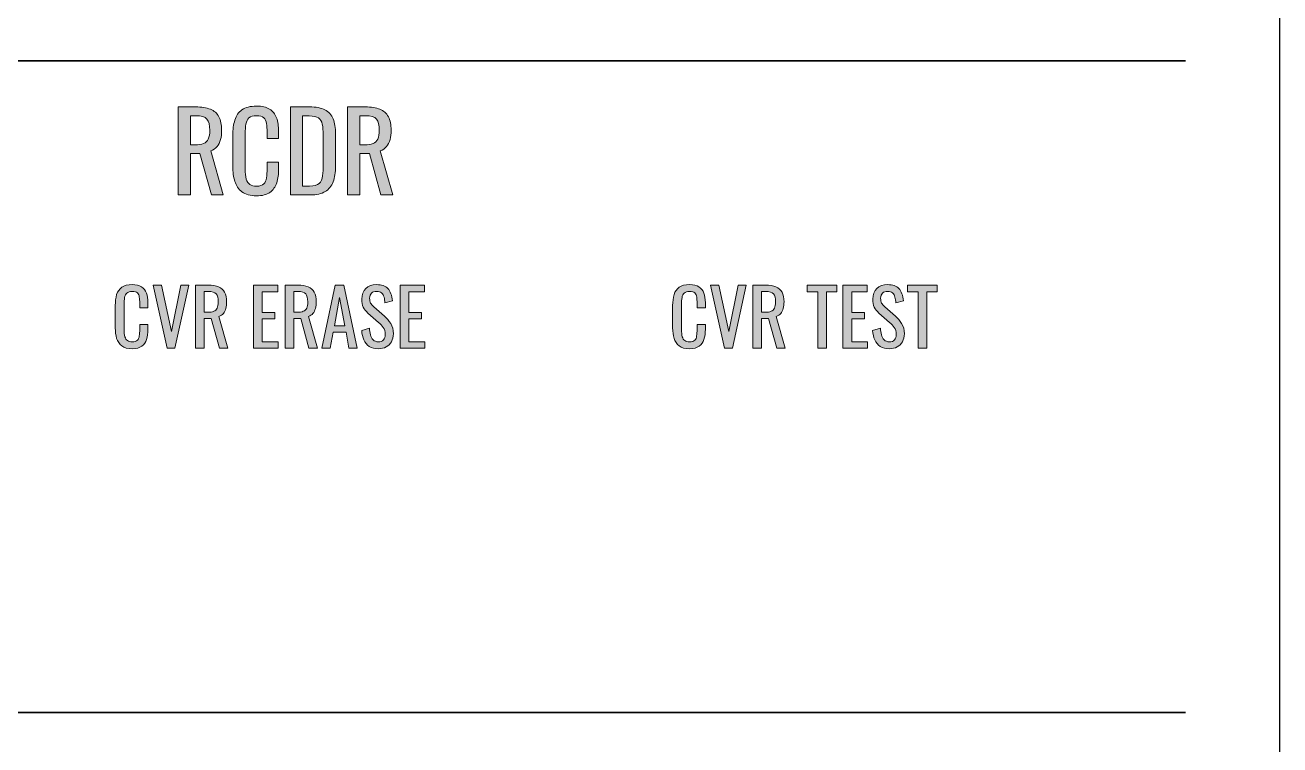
# Model space of a CAD drawing. Header units: inches. Extents: x 145 to 467, y 0 to 792.
# Drawn here: x 305.1 to 466.9, y 397.8 to 490.6 of the extents above; entities that cross this region are included whole.
import ezdxf

# ---------------------------------------------------------------- set-up
doc = ezdxf.new("R2010")
doc.units = ezdxf.units.IN
doc.header["$MEASUREMENT"] = 0
doc.layers.add('EVAC_Holes v5_0', color=7, linetype='Continuous')

# ---------------------------------------------------------------- blocks, each defined once
blk = doc.blocks.new('block 2')
at = {"layer": 'EVAC_Holes v5_0', "color": 7, "lineweight": 25}
blk.add_lwpolyline([(466.86, -0.08), (466.86, 792.08)], dxfattribs=at)
blk = doc.blocks.new('block 143')
at = {"layer": 'EVAC_Holes v5_0'}
h = blk.add_hatch(color=7, dxfattribs=at)
h.dxf.hatch_style = 2
edge = h.paths.add_edge_path()
edge.add_spline(control_points=[(324.8, 468.74), (324.8, 468.74), (324.8, 480.08), (324.8, 480.08), (324.8, 480.08), (327.08, 480.08), (327.08, 480.08), (327.84, 480.08), (328.46, 479.98), (328.96, 479.78), (329.45, 479.58), (329.82, 479.26), (330.06, 478.81), (330.29, 478.37), (330.41, 477.79), (330.41, 477.07), (330.41, 476.63), (330.37, 476.23), (330.27, 475.87), (330.18, 475.51), (330.03, 475.21), (329.83, 474.96), (329.62, 474.72), (329.35, 474.54), (329.01, 474.42), (329.01, 474.42), (330.62, 468.74), (330.62, 468.74), (330.62, 468.74), (329.1, 468.74), (329.1, 468.74), (329.1, 468.74), (327.61, 474.06), (327.61, 474.06), (327.61, 474.06), (326.38, 474.06), (326.38, 474.06), (326.38, 474.06), (326.38, 468.74), (326.38, 468.74), (326.38, 468.74), (324.8, 468.74), (324.8, 468.74)], knot_values=[0, 0, 0, 0, 1, 1, 1, 2, 2, 2, 3, 3, 3, 4, 4, 4, 5, 5, 5, 6, 6, 6, 7, 7, 7, 8, 8, 8, 9, 9, 9, 10, 10, 10, 11, 11, 11, 12, 12, 12, 13, 13, 13, 14, 14, 14, 14], degree=3, periodic=0)
edge = h.paths.add_edge_path()
edge.add_spline(control_points=[(326.38, 475.2), (326.38, 475.2), (326.98, 475.2), (326.98, 475.2), (327.43, 475.2), (327.8, 475.25), (328.08, 475.36), (328.36, 475.47), (328.56, 475.67), (328.69, 475.94), (328.82, 476.21), (328.89, 476.59), (328.89, 477.07), (328.89, 477.73), (328.77, 478.21), (328.52, 478.51), (328.28, 478.8), (327.8, 478.95), (327.08, 478.95), (327.08, 478.95), (326.38, 478.95), (326.38, 478.95), (326.38, 478.95), (326.38, 475.2), (326.38, 475.2)], knot_values=[0, 0, 0, 0, 1, 1, 1, 2, 2, 2, 3, 3, 3, 4, 4, 4, 5, 5, 5, 6, 6, 6, 7, 7, 7, 8, 8, 8, 8], degree=3, periodic=0)
h = blk.add_hatch(color=7, dxfattribs=at)
h.dxf.hatch_style = 2
edge = h.paths.add_edge_path()
edge.add_spline(control_points=[(334.91, 468.62), (334.11, 468.62), (333.48, 468.78), (333.04, 469.12), (332.6, 469.46), (332.29, 469.91), (332.12, 470.48), (331.94, 471.05), (331.86, 471.68), (331.86, 472.38), (331.86, 472.38), (331.86, 476.38), (331.86, 476.38), (331.86, 477.15), (331.94, 477.82), (332.12, 478.39), (332.29, 478.96), (332.6, 479.4), (333.04, 479.71), (333.48, 480.02), (334.11, 480.18), (334.91, 480.18), (335.62, 480.18), (336.18, 480.05), (336.59, 479.79), (337.01, 479.53), (337.31, 479.15), (337.49, 478.67), (337.67, 478.18), (337.76, 477.6), (337.76, 476.92), (337.76, 476.92), (337.76, 476.02), (337.76, 476.02), (337.76, 476.02), (336.27, 476.02), (336.27, 476.02), (336.27, 476.02), (336.27, 476.82), (336.27, 476.82), (336.27, 477.24), (336.25, 477.61), (336.2, 477.93), (336.16, 478.25), (336.05, 478.5), (335.86, 478.68), (335.67, 478.86), (335.36, 478.95), (334.92, 478.95), (334.47, 478.95), (334.15, 478.85), (333.94, 478.66), (333.74, 478.47), (333.6, 478.2), (333.54, 477.85), (333.48, 477.5), (333.45, 477.09), (333.45, 476.62), (333.45, 476.62), (333.45, 472.13), (333.45, 472.13), (333.45, 471.56), (333.5, 471.11), (333.59, 470.78), (333.68, 470.45), (333.84, 470.21), (334.05, 470.07), (334.27, 469.93), (334.56, 469.86), (334.92, 469.86), (335.35, 469.86), (335.66, 469.96), (335.85, 470.15), (336.03, 470.34), (336.15, 470.6), (336.2, 470.94), (336.24, 471.28), (336.27, 471.67), (336.27, 472.12), (336.27, 472.12), (336.27, 472.96), (336.27, 472.96), (336.27, 472.96), (337.76, 472.96), (337.76, 472.96), (337.76, 472.96), (337.76, 472.12), (337.76, 472.12), (337.76, 471.42), (337.68, 470.82), (337.51, 470.29), (337.34, 469.76), (337.05, 469.35), (336.64, 469.06), (336.23, 468.76), (335.65, 468.62), (334.91, 468.62)], knot_values=[0, 0, 0, 0, 1, 1, 1, 2, 2, 2, 3, 3, 3, 4, 4, 4, 5, 5, 5, 6, 6, 6, 7, 7, 7, 8, 8, 8, 9, 9, 9, 10, 10, 10, 11, 11, 11, 12, 12, 12, 13, 13, 13, 14, 14, 14, 15, 15, 15, 16, 16, 16, 17, 17, 17, 18, 18, 18, 19, 19, 19, 20, 20, 20, 21, 21, 21, 22, 22, 22, 23, 23, 23, 24, 24, 24, 25, 25, 25, 26, 26, 26, 27, 27, 27, 28, 28, 28, 29, 29, 29, 30, 30, 30, 31, 31, 31, 32, 32, 32, 32], degree=3, periodic=0)
h = blk.add_hatch(color=7, dxfattribs=at)
h.dxf.hatch_style = 2
edge = h.paths.add_edge_path()
edge.add_spline(control_points=[(339.28, 468.74), (339.28, 468.74), (339.28, 480.08), (339.28, 480.08), (339.28, 480.08), (341.74, 480.08), (341.74, 480.08), (342.58, 480.08), (343.25, 479.95), (343.73, 479.7), (344.22, 479.44), (344.58, 479.05), (344.79, 478.54), (345, 478.03), (345.1, 477.39), (345.1, 476.62), (345.1, 476.62), (345.1, 472.45), (345.1, 472.45), (345.1, 471.65), (345, 470.97), (344.79, 470.42), (344.58, 469.87), (344.23, 469.45), (343.76, 469.17), (343.29, 468.88), (342.66, 468.74), (341.87, 468.74), (341.87, 468.74), (339.28, 468.74), (339.28, 468.74)], knot_values=[0, 0, 0, 0, 1, 1, 1, 2, 2, 2, 3, 3, 3, 4, 4, 4, 5, 5, 5, 6, 6, 6, 7, 7, 7, 8, 8, 8, 9, 9, 9, 10, 10, 10, 10], degree=3, periodic=0)
edge = h.paths.add_edge_path()
edge.add_spline(control_points=[(340.86, 469.88), (340.86, 469.88), (341.75, 469.88), (341.75, 469.88), (342.33, 469.88), (342.74, 469.99), (342.99, 470.21), (343.23, 470.43), (343.38, 470.76), (343.43, 471.19), (343.48, 471.62), (343.5, 472.14), (343.5, 472.75), (343.5, 472.75), (343.5, 476.43), (343.5, 476.43), (343.5, 477.01), (343.47, 477.49), (343.39, 477.85), (343.32, 478.22), (343.15, 478.49), (342.9, 478.65), (342.65, 478.82), (342.25, 478.91), (341.71, 478.91), (341.71, 478.91), (340.86, 478.91), (340.86, 478.91), (340.86, 478.91), (340.86, 469.88), (340.86, 469.88)], knot_values=[0, 0, 0, 0, 1, 1, 1, 2, 2, 2, 3, 3, 3, 4, 4, 4, 5, 5, 5, 6, 6, 6, 7, 7, 7, 8, 8, 8, 9, 9, 9, 10, 10, 10, 10], degree=3, periodic=0)
h = blk.add_hatch(color=7, dxfattribs=at)
h.dxf.hatch_style = 2
edge = h.paths.add_edge_path()
edge.add_spline(control_points=[(346.65, 468.74), (346.65, 468.74), (346.65, 480.08), (346.65, 480.08), (346.65, 480.08), (348.94, 480.08), (348.94, 480.08), (349.69, 480.08), (350.32, 479.98), (350.81, 479.78), (351.31, 479.58), (351.67, 479.26), (351.91, 478.81), (352.15, 478.37), (352.27, 477.79), (352.27, 477.07), (352.27, 476.63), (352.22, 476.23), (352.13, 475.87), (352.03, 475.51), (351.88, 475.21), (351.68, 474.96), (351.47, 474.72), (351.2, 474.54), (350.87, 474.42), (350.87, 474.42), (352.48, 468.74), (352.48, 468.74), (352.48, 468.74), (350.95, 468.74), (350.95, 468.74), (350.95, 468.74), (349.47, 474.06), (349.47, 474.06), (349.47, 474.06), (348.24, 474.06), (348.24, 474.06), (348.24, 474.06), (348.24, 468.74), (348.24, 468.74), (348.24, 468.74), (346.65, 468.74), (346.65, 468.74)], knot_values=[0, 0, 0, 0, 1, 1, 1, 2, 2, 2, 3, 3, 3, 4, 4, 4, 5, 5, 5, 6, 6, 6, 7, 7, 7, 8, 8, 8, 9, 9, 9, 10, 10, 10, 11, 11, 11, 12, 12, 12, 13, 13, 13, 14, 14, 14, 14], degree=3, periodic=0)
edge = h.paths.add_edge_path()
edge.add_spline(control_points=[(348.24, 475.2), (348.24, 475.2), (348.84, 475.2), (348.84, 475.2), (349.29, 475.2), (349.65, 475.25), (349.93, 475.36), (350.21, 475.47), (350.42, 475.67), (350.55, 475.94), (350.68, 476.21), (350.74, 476.59), (350.74, 477.07), (350.74, 477.73), (350.62, 478.21), (350.38, 478.51), (350.13, 478.8), (349.65, 478.95), (348.94, 478.95), (348.94, 478.95), (348.24, 478.95), (348.24, 478.95), (348.24, 478.95), (348.24, 475.2), (348.24, 475.2)], knot_values=[0, 0, 0, 0, 1, 1, 1, 2, 2, 2, 3, 3, 3, 4, 4, 4, 5, 5, 5, 6, 6, 6, 7, 7, 7, 8, 8, 8, 8], degree=3, periodic=0)
at = {"layer": 'EVAC_Holes v5_0', "lineweight": 0}
for points, knots in [([(324.8, 468.74), (324.8, 468.74), (324.8, 480.08), (324.8, 480.08), (324.8, 480.08), (327.08, 480.08), (327.08, 480.08), (327.84, 480.08), (328.46, 479.98), (328.96, 479.78), (329.45, 479.58), (329.82, 479.26), (330.06, 478.81), (330.29, 478.37), (330.41, 477.79), (330.41, 477.07), (330.41, 476.63), (330.37, 476.23), (330.27, 475.87), (330.18, 475.51), (330.03, 475.21), (329.83, 474.96), (329.62, 474.72), (329.35, 474.54), (329.01, 474.42), (329.01, 474.42), (330.62, 468.74), (330.62, 468.74), (330.62, 468.74), (329.1, 468.74), (329.1, 468.74), (329.1, 468.74), (327.61, 474.06), (327.61, 474.06), (327.61, 474.06), (326.38, 474.06), (326.38, 474.06), (326.38, 474.06), (326.38, 468.74), (326.38, 468.74), (326.38, 468.74), (324.8, 468.74), (324.8, 468.74)], [0, 0, 0, 0, 1, 1, 1, 2, 2, 2, 3, 3, 3, 4, 4, 4, 5, 5, 5, 6, 6, 6, 7, 7, 7, 8, 8, 8, 9, 9, 9, 10, 10, 10, 11, 11, 11, 12, 12, 12, 13, 13, 13, 14, 14, 14, 14]), ([(326.38, 475.2), (326.38, 475.2), (326.98, 475.2), (326.98, 475.2), (327.43, 475.2), (327.8, 475.25), (328.08, 475.36), (328.36, 475.47), (328.56, 475.67), (328.69, 475.94), (328.82, 476.21), (328.89, 476.59), (328.89, 477.07), (328.89, 477.73), (328.77, 478.21), (328.52, 478.51), (328.28, 478.8), (327.8, 478.95), (327.08, 478.95), (327.08, 478.95), (326.38, 478.95), (326.38, 478.95), (326.38, 478.95), (326.38, 475.2), (326.38, 475.2)], [0, 0, 0, 0, 1, 1, 1, 2, 2, 2, 3, 3, 3, 4, 4, 4, 5, 5, 5, 6, 6, 6, 7, 7, 7, 8, 8, 8, 8]), ([(334.91, 468.62), (334.11, 468.62), (333.48, 468.78), (333.04, 469.12), (332.6, 469.46), (332.29, 469.91), (332.12, 470.48), (331.94, 471.05), (331.86, 471.68), (331.86, 472.38), (331.86, 472.38), (331.86, 476.38), (331.86, 476.38), (331.86, 477.15), (331.94, 477.82), (332.12, 478.39), (332.29, 478.96), (332.6, 479.4), (333.04, 479.71), (333.48, 480.02), (334.11, 480.18), (334.91, 480.18), (335.62, 480.18), (336.18, 480.05), (336.59, 479.79), (337.01, 479.53), (337.31, 479.15), (337.49, 478.67), (337.67, 478.18), (337.76, 477.6), (337.76, 476.92), (337.76, 476.92), (337.76, 476.02), (337.76, 476.02), (337.76, 476.02), (336.27, 476.02), (336.27, 476.02), (336.27, 476.02), (336.27, 476.82), (336.27, 476.82), (336.27, 477.24), (336.25, 477.61), (336.2, 477.93), (336.16, 478.25), (336.05, 478.5), (335.86, 478.68), (335.67, 478.86), (335.36, 478.95), (334.92, 478.95), (334.47, 478.95), (334.15, 478.85), (333.94, 478.66), (333.74, 478.47), (333.6, 478.2), (333.54, 477.85), (333.48, 477.5), (333.45, 477.09), (333.45, 476.62), (333.45, 476.62), (333.45, 472.13), (333.45, 472.13), (333.45, 471.56), (333.5, 471.11), (333.59, 470.78), (333.68, 470.45), (333.84, 470.21), (334.05, 470.07), (334.27, 469.93), (334.56, 469.86), (334.92, 469.86), (335.35, 469.86), (335.66, 469.96), (335.85, 470.15), (336.03, 470.34), (336.15, 470.6), (336.2, 470.94), (336.24, 471.28), (336.27, 471.67), (336.27, 472.12), (336.27, 472.12), (336.27, 472.96), (336.27, 472.96), (336.27, 472.96), (337.76, 472.96), (337.76, 472.96), (337.76, 472.96), (337.76, 472.12), (337.76, 472.12), (337.76, 471.42), (337.68, 470.82), (337.51, 470.29), (337.34, 469.76), (337.05, 469.35), (336.64, 469.06), (336.23, 468.76), (335.65, 468.62), (334.91, 468.62)], [0, 0, 0, 0, 1, 1, 1, 2, 2, 2, 3, 3, 3, 4, 4, 4, 5, 5, 5, 6, 6, 6, 7, 7, 7, 8, 8, 8, 9, 9, 9, 10, 10, 10, 11, 11, 11, 12, 12, 12, 13, 13, 13, 14, 14, 14, 15, 15, 15, 16, 16, 16, 17, 17, 17, 18, 18, 18, 19, 19, 19, 20, 20, 20, 21, 21, 21, 22, 22, 22, 23, 23, 23, 24, 24, 24, 25, 25, 25, 26, 26, 26, 27, 27, 27, 28, 28, 28, 29, 29, 29, 30, 30, 30, 31, 31, 31, 32, 32, 32, 32]), ([(339.28, 468.74), (339.28, 468.74), (339.28, 480.08), (339.28, 480.08), (339.28, 480.08), (341.74, 480.08), (341.74, 480.08), (342.58, 480.08), (343.25, 479.95), (343.73, 479.7), (344.22, 479.44), (344.58, 479.05), (344.79, 478.54), (345, 478.03), (345.1, 477.39), (345.1, 476.62), (345.1, 476.62), (345.1, 472.45), (345.1, 472.45), (345.1, 471.65), (345, 470.97), (344.79, 470.42), (344.58, 469.87), (344.23, 469.45), (343.76, 469.17), (343.29, 468.88), (342.66, 468.74), (341.87, 468.74), (341.87, 468.74), (339.28, 468.74), (339.28, 468.74)], [0, 0, 0, 0, 1, 1, 1, 2, 2, 2, 3, 3, 3, 4, 4, 4, 5, 5, 5, 6, 6, 6, 7, 7, 7, 8, 8, 8, 9, 9, 9, 10, 10, 10, 10]), ([(340.86, 469.88), (340.86, 469.88), (341.75, 469.88), (341.75, 469.88), (342.33, 469.88), (342.74, 469.99), (342.99, 470.21), (343.23, 470.43), (343.38, 470.76), (343.43, 471.19), (343.48, 471.62), (343.5, 472.14), (343.5, 472.75), (343.5, 472.75), (343.5, 476.43), (343.5, 476.43), (343.5, 477.01), (343.47, 477.49), (343.39, 477.85), (343.32, 478.22), (343.15, 478.49), (342.9, 478.65), (342.65, 478.82), (342.25, 478.91), (341.71, 478.91), (341.71, 478.91), (340.86, 478.91), (340.86, 478.91), (340.86, 478.91), (340.86, 469.88), (340.86, 469.88)], [0, 0, 0, 0, 1, 1, 1, 2, 2, 2, 3, 3, 3, 4, 4, 4, 5, 5, 5, 6, 6, 6, 7, 7, 7, 8, 8, 8, 9, 9, 9, 10, 10, 10, 10]), ([(346.65, 468.74), (346.65, 468.74), (346.65, 480.08), (346.65, 480.08), (346.65, 480.08), (348.94, 480.08), (348.94, 480.08), (349.69, 480.08), (350.32, 479.98), (350.81, 479.78), (351.31, 479.58), (351.67, 479.26), (351.91, 478.81), (352.15, 478.37), (352.27, 477.79), (352.27, 477.07), (352.27, 476.63), (352.22, 476.23), (352.13, 475.87), (352.03, 475.51), (351.88, 475.21), (351.68, 474.96), (351.47, 474.72), (351.2, 474.54), (350.87, 474.42), (350.87, 474.42), (352.48, 468.74), (352.48, 468.74), (352.48, 468.74), (350.95, 468.74), (350.95, 468.74), (350.95, 468.74), (349.47, 474.06), (349.47, 474.06), (349.47, 474.06), (348.24, 474.06), (348.24, 474.06), (348.24, 474.06), (348.24, 468.74), (348.24, 468.74), (348.24, 468.74), (346.65, 468.74), (346.65, 468.74)], [0, 0, 0, 0, 1, 1, 1, 2, 2, 2, 3, 3, 3, 4, 4, 4, 5, 5, 5, 6, 6, 6, 7, 7, 7, 8, 8, 8, 9, 9, 9, 10, 10, 10, 11, 11, 11, 12, 12, 12, 13, 13, 13, 14, 14, 14, 14]), ([(348.24, 475.2), (348.24, 475.2), (348.84, 475.2), (348.84, 475.2), (349.29, 475.2), (349.65, 475.25), (349.93, 475.36), (350.21, 475.47), (350.42, 475.67), (350.55, 475.94), (350.68, 476.21), (350.74, 476.59), (350.74, 477.07), (350.74, 477.73), (350.62, 478.21), (350.38, 478.51), (350.13, 478.8), (349.65, 478.95), (348.94, 478.95), (348.94, 478.95), (348.24, 478.95), (348.24, 478.95), (348.24, 478.95), (348.24, 475.2), (348.24, 475.2)], [0, 0, 0, 0, 1, 1, 1, 2, 2, 2, 3, 3, 3, 4, 4, 4, 5, 5, 5, 6, 6, 6, 7, 7, 7, 8, 8, 8, 8])]:
    blk.add_open_spline(points, degree=3, knots=knots, dxfattribs=at)
blk = doc.blocks.new('block 157')
at = {"layer": 'EVAC_Holes v5_0'}
h = blk.add_hatch(color=7, dxfattribs=at)
h.dxf.hatch_style = 2
edge = h.paths.add_edge_path()
edge.add_spline(control_points=[(318.88, 448.91), (318.31, 448.91), (317.86, 449.03), (317.54, 449.27), (317.23, 449.51), (317.01, 449.83), (316.88, 450.24), (316.76, 450.65), (316.7, 451.1), (316.7, 451.6), (316.7, 451.6), (316.7, 454.46), (316.7, 454.46), (316.7, 455.01), (316.76, 455.48), (316.88, 455.89), (317.01, 456.3), (317.23, 456.61), (317.54, 456.83), (317.86, 457.06), (318.31, 457.17), (318.88, 457.17), (319.39, 457.17), (319.79, 457.08), (320.08, 456.89), (320.38, 456.7), (320.59, 456.44), (320.72, 456.09), (320.85, 455.74), (320.92, 455.33), (320.92, 454.84), (320.92, 454.84), (320.92, 454.2), (320.92, 454.2), (320.92, 454.2), (319.85, 454.2), (319.85, 454.2), (319.85, 454.2), (319.85, 454.77), (319.85, 454.77), (319.85, 455.07), (319.83, 455.33), (319.8, 455.56), (319.77, 455.79), (319.69, 455.97), (319.56, 456.1), (319.43, 456.23), (319.2, 456.29), (318.89, 456.29), (318.57, 456.29), (318.34, 456.22), (318.19, 456.08), (318.04, 455.95), (317.95, 455.75), (317.9, 455.5), (317.86, 455.25), (317.84, 454.96), (317.84, 454.63), (317.84, 454.63), (317.84, 451.42), (317.84, 451.42), (317.84, 451.01), (317.87, 450.69), (317.94, 450.46), (318.01, 450.22), (318.12, 450.05), (318.27, 449.95), (318.42, 449.85), (318.63, 449.8), (318.89, 449.8), (319.2, 449.8), (319.42, 449.87), (319.55, 450), (319.68, 450.14), (319.77, 450.33), (319.8, 450.57), (319.83, 450.81), (319.85, 451.09), (319.85, 451.41), (319.85, 451.41), (319.85, 452.01), (319.85, 452.01), (319.85, 452.01), (320.92, 452.01), (320.92, 452.01), (320.92, 452.01), (320.92, 451.41), (320.92, 451.41), (320.92, 450.92), (320.86, 450.48), (320.74, 450.1), (320.62, 449.73), (320.41, 449.44), (320.12, 449.23), (319.83, 449.02), (319.41, 448.91), (318.88, 448.91)], knot_values=[0, 0, 0, 0, 1, 1, 1, 2, 2, 2, 3, 3, 3, 4, 4, 4, 5, 5, 5, 6, 6, 6, 7, 7, 7, 8, 8, 8, 9, 9, 9, 10, 10, 10, 11, 11, 11, 12, 12, 12, 13, 13, 13, 14, 14, 14, 15, 15, 15, 16, 16, 16, 17, 17, 17, 18, 18, 18, 19, 19, 19, 20, 20, 20, 21, 21, 21, 22, 22, 22, 23, 23, 23, 24, 24, 24, 25, 25, 25, 26, 26, 26, 27, 27, 27, 28, 28, 28, 29, 29, 29, 30, 30, 30, 31, 31, 31, 32, 32, 32, 32], degree=3, periodic=0)
h = blk.add_hatch(color=7, dxfattribs=at)
h.dxf.hatch_style = 2
h.paths.add_polyline_path([(323.41, 449), (321.6, 457.1), (322.66, 457.1), (323.94, 451.13), (325.16, 457.1), (326.19, 457.1), (324.4, 449)])
h = blk.add_hatch(color=7, dxfattribs=at)
h.dxf.hatch_style = 2
edge = h.paths.add_edge_path()
edge.add_spline(control_points=[(327.05, 449), (327.05, 449), (327.05, 457.1), (327.05, 457.1), (327.05, 457.1), (328.68, 457.1), (328.68, 457.1), (329.22, 457.1), (329.67, 457.03), (330.02, 456.88), (330.37, 456.74), (330.63, 456.51), (330.8, 456.19), (330.97, 455.88), (331.06, 455.46), (331.06, 454.95), (331.06, 454.64), (331.03, 454.35), (330.96, 454.1), (330.89, 453.84), (330.79, 453.62), (330.64, 453.44), (330.49, 453.27), (330.3, 453.14), (330.06, 453.06), (330.06, 453.06), (331.21, 449), (331.21, 449), (331.21, 449), (330.12, 449), (330.12, 449), (330.12, 449), (329.06, 452.8), (329.06, 452.8), (329.06, 452.8), (328.18, 452.8), (328.18, 452.8), (328.18, 452.8), (328.18, 449), (328.18, 449), (328.18, 449), (327.05, 449), (327.05, 449)], knot_values=[0, 0, 0, 0, 1, 1, 1, 2, 2, 2, 3, 3, 3, 4, 4, 4, 5, 5, 5, 6, 6, 6, 7, 7, 7, 8, 8, 8, 9, 9, 9, 10, 10, 10, 11, 11, 11, 12, 12, 12, 13, 13, 13, 14, 14, 14, 14], degree=3, periodic=0)
edge = h.paths.add_edge_path()
edge.add_spline(control_points=[(328.18, 453.61), (328.18, 453.61), (328.61, 453.61), (328.61, 453.61), (328.93, 453.61), (329.19, 453.65), (329.39, 453.73), (329.59, 453.81), (329.74, 453.95), (329.83, 454.14), (329.92, 454.33), (329.97, 454.6), (329.97, 454.95), (329.97, 455.42), (329.88, 455.77), (329.71, 455.98), (329.54, 456.19), (329.19, 456.29), (328.68, 456.29), (328.68, 456.29), (328.18, 456.29), (328.18, 456.29), (328.18, 456.29), (328.18, 453.61), (328.18, 453.61)], knot_values=[0, 0, 0, 0, 1, 1, 1, 2, 2, 2, 3, 3, 3, 4, 4, 4, 5, 5, 5, 6, 6, 6, 7, 7, 7, 8, 8, 8, 8], degree=3, periodic=0)
h = blk.add_hatch(color=7, dxfattribs=at)
h.dxf.hatch_style = 2
h.paths.add_polyline_path([(334.53, 449), (334.53, 457.1), (337.67, 457.1), (337.67, 456.26), (335.66, 456.26), (335.66, 453.58), (337.29, 453.58), (337.29, 452.78), (335.66, 452.78), (335.66, 449.81), (337.69, 449.81), (337.69, 449)])
h = blk.add_hatch(color=7, dxfattribs=at)
h.dxf.hatch_style = 2
edge = h.paths.add_edge_path()
edge.add_spline(control_points=[(338.6, 449), (338.6, 449), (338.6, 457.1), (338.6, 457.1), (338.6, 457.1), (340.23, 457.1), (340.23, 457.1), (340.77, 457.1), (341.22, 457.03), (341.57, 456.88), (341.92, 456.74), (342.18, 456.51), (342.35, 456.19), (342.52, 455.88), (342.61, 455.46), (342.61, 454.95), (342.61, 454.64), (342.58, 454.35), (342.51, 454.1), (342.44, 453.84), (342.34, 453.62), (342.19, 453.44), (342.04, 453.27), (341.85, 453.14), (341.61, 453.06), (341.61, 453.06), (342.76, 449), (342.76, 449), (342.76, 449), (341.67, 449), (341.67, 449), (341.67, 449), (340.61, 452.8), (340.61, 452.8), (340.61, 452.8), (339.73, 452.8), (339.73, 452.8), (339.73, 452.8), (339.73, 449), (339.73, 449), (339.73, 449), (338.6, 449), (338.6, 449)], knot_values=[0, 0, 0, 0, 1, 1, 1, 2, 2, 2, 3, 3, 3, 4, 4, 4, 5, 5, 5, 6, 6, 6, 7, 7, 7, 8, 8, 8, 9, 9, 9, 10, 10, 10, 11, 11, 11, 12, 12, 12, 13, 13, 13, 14, 14, 14, 14], degree=3, periodic=0)
edge = h.paths.add_edge_path()
edge.add_spline(control_points=[(339.73, 453.61), (339.73, 453.61), (340.16, 453.61), (340.16, 453.61), (340.48, 453.61), (340.74, 453.65), (340.94, 453.73), (341.14, 453.81), (341.29, 453.95), (341.38, 454.14), (341.47, 454.33), (341.52, 454.6), (341.52, 454.95), (341.52, 455.42), (341.43, 455.77), (341.26, 455.98), (341.09, 456.19), (340.74, 456.29), (340.23, 456.29), (340.23, 456.29), (339.73, 456.29), (339.73, 456.29), (339.73, 456.29), (339.73, 453.61), (339.73, 453.61)], knot_values=[0, 0, 0, 0, 1, 1, 1, 2, 2, 2, 3, 3, 3, 4, 4, 4, 5, 5, 5, 6, 6, 6, 7, 7, 7, 8, 8, 8, 8], degree=3, periodic=0)
h = blk.add_hatch(color=7, dxfattribs=at)
h.dxf.hatch_style = 2
h.paths.add_polyline_path([(343.35, 449), (345.07, 457.1), (346.16, 457.1), (347.89, 449), (346.82, 449), (346.45, 451.04), (344.8, 451.04), (344.41, 449)])
h.paths.add_polyline_path([(344.95, 451.85), (346.3, 451.85), (345.62, 455.5)])
h = blk.add_hatch(color=7, dxfattribs=at)
h.dxf.hatch_style = 2
edge = h.paths.add_edge_path()
edge.add_spline(control_points=[(350.62, 448.91), (350.15, 448.91), (349.76, 449.01), (349.45, 449.21), (349.14, 449.41), (348.91, 449.69), (348.75, 450.04), (348.59, 450.39), (348.5, 450.8), (348.47, 451.27), (348.47, 451.27), (349.47, 451.54), (349.47, 451.54), (349.49, 451.25), (349.53, 450.98), (349.6, 450.71), (349.67, 450.44), (349.79, 450.23), (349.95, 450.06), (350.11, 449.88), (350.33, 449.8), (350.62, 449.8), (350.91, 449.8), (351.13, 449.88), (351.28, 450.04), (351.43, 450.21), (351.51, 450.44), (351.51, 450.75), (351.51, 451.12), (351.43, 451.41), (351.26, 451.63), (351.09, 451.86), (350.88, 452.08), (350.63, 452.31), (350.63, 452.31), (349.27, 453.51), (349.27, 453.51), (349, 453.74), (348.81, 454), (348.68, 454.27), (348.55, 454.55), (348.49, 454.89), (348.49, 455.3), (348.49, 455.89), (348.66, 456.35), (349, 456.68), (349.34, 457.01), (349.8, 457.17), (350.39, 457.17), (350.71, 457.17), (350.99, 457.13), (351.23, 457.04), (351.48, 456.96), (351.68, 456.83), (351.84, 456.66), (352.01, 456.49), (352.14, 456.27), (352.23, 456), (352.33, 455.74), (352.4, 455.43), (352.43, 455.08), (352.43, 455.08), (351.47, 454.82), (351.47, 454.82), (351.45, 455.09), (351.41, 455.33), (351.35, 455.56), (351.29, 455.78), (351.18, 455.96), (351.03, 456.1), (350.88, 456.23), (350.67, 456.3), (350.39, 456.3), (350.11, 456.3), (349.89, 456.23), (349.73, 456.08), (349.58, 455.92), (349.5, 455.7), (349.5, 455.41), (349.5, 455.16), (349.54, 454.96), (349.62, 454.8), (349.71, 454.64), (349.84, 454.48), (350.03, 454.31), (350.03, 454.31), (351.4, 453.11), (351.4, 453.11), (351.71, 452.84), (351.98, 452.52), (352.21, 452.15), (352.44, 451.79), (352.56, 451.35), (352.56, 450.84), (352.56, 450.44), (352.48, 450.1), (352.31, 449.81), (352.14, 449.52), (351.91, 449.29), (351.62, 449.14), (351.33, 448.99), (351, 448.91), (350.62, 448.91)], knot_values=[0, 0, 0, 0, 1, 1, 1, 2, 2, 2, 3, 3, 3, 4, 4, 4, 5, 5, 5, 6, 6, 6, 7, 7, 7, 8, 8, 8, 9, 9, 9, 10, 10, 10, 11, 11, 11, 12, 12, 12, 13, 13, 13, 14, 14, 14, 15, 15, 15, 16, 16, 16, 17, 17, 17, 18, 18, 18, 19, 19, 19, 20, 20, 20, 21, 21, 21, 22, 22, 22, 23, 23, 23, 24, 24, 24, 25, 25, 25, 26, 26, 26, 27, 27, 27, 28, 28, 28, 29, 29, 29, 30, 30, 30, 31, 31, 31, 32, 32, 32, 33, 33, 33, 34, 34, 34, 34], degree=3, periodic=0)
h = blk.add_hatch(color=7, dxfattribs=at)
h.dxf.hatch_style = 2
h.paths.add_polyline_path([(353.44, 449), (353.44, 457.1), (356.58, 457.1), (356.58, 456.26), (354.57, 456.26), (354.57, 453.58), (356.2, 453.58), (356.2, 452.78), (354.57, 452.78), (354.57, 449.81), (356.6, 449.81), (356.6, 449)])
at = {"layer": 'EVAC_Holes v5_0', "lineweight": 0}
for points in [[(323.41, 449), (321.6, 457.1), (322.66, 457.1), (323.94, 451.13), (325.16, 457.1), (326.19, 457.1), (324.4, 449), (323.41, 449)], [(334.53, 449), (334.53, 457.1), (337.67, 457.1), (337.67, 456.26), (335.66, 456.26), (335.66, 453.58), (337.29, 453.58), (337.29, 452.78), (335.66, 452.78), (335.66, 449.81), (337.69, 449.81), (337.69, 449), (334.53, 449)], [(343.35, 449), (345.07, 457.1), (346.16, 457.1), (347.89, 449), (346.82, 449), (346.45, 451.04), (344.8, 451.04), (344.41, 449), (343.35, 449)], [(353.44, 449), (353.44, 457.1), (356.58, 457.1), (356.58, 456.26), (354.57, 456.26), (354.57, 453.58), (356.2, 453.58), (356.2, 452.78), (354.57, 452.78), (354.57, 449.81), (356.6, 449.81), (356.6, 449), (353.44, 449)], [(344.95, 451.85), (346.3, 451.85), (345.62, 455.5), (344.95, 451.85)]]:
    blk.add_lwpolyline(points, dxfattribs=at)
for points, knots in [([(318.88, 448.91), (318.31, 448.91), (317.86, 449.03), (317.54, 449.27), (317.23, 449.51), (317.01, 449.83), (316.88, 450.24), (316.76, 450.65), (316.7, 451.1), (316.7, 451.6), (316.7, 451.6), (316.7, 454.46), (316.7, 454.46), (316.7, 455.01), (316.76, 455.48), (316.88, 455.89), (317.01, 456.3), (317.23, 456.61), (317.54, 456.83), (317.86, 457.06), (318.31, 457.17), (318.88, 457.17), (319.39, 457.17), (319.79, 457.08), (320.08, 456.89), (320.38, 456.7), (320.59, 456.44), (320.72, 456.09), (320.85, 455.74), (320.92, 455.33), (320.92, 454.84), (320.92, 454.84), (320.92, 454.2), (320.92, 454.2), (320.92, 454.2), (319.85, 454.2), (319.85, 454.2), (319.85, 454.2), (319.85, 454.77), (319.85, 454.77), (319.85, 455.07), (319.83, 455.33), (319.8, 455.56), (319.77, 455.79), (319.69, 455.97), (319.56, 456.1), (319.43, 456.23), (319.2, 456.29), (318.89, 456.29), (318.57, 456.29), (318.34, 456.22), (318.19, 456.08), (318.04, 455.95), (317.95, 455.75), (317.9, 455.5), (317.86, 455.25), (317.84, 454.96), (317.84, 454.63), (317.84, 454.63), (317.84, 451.42), (317.84, 451.42), (317.84, 451.01), (317.87, 450.69), (317.94, 450.46), (318.01, 450.22), (318.12, 450.05), (318.27, 449.95), (318.42, 449.85), (318.63, 449.8), (318.89, 449.8), (319.2, 449.8), (319.42, 449.87), (319.55, 450), (319.68, 450.14), (319.77, 450.33), (319.8, 450.57), (319.83, 450.81), (319.85, 451.09), (319.85, 451.41), (319.85, 451.41), (319.85, 452.01), (319.85, 452.01), (319.85, 452.01), (320.92, 452.01), (320.92, 452.01), (320.92, 452.01), (320.92, 451.41), (320.92, 451.41), (320.92, 450.92), (320.86, 450.48), (320.74, 450.1), (320.62, 449.73), (320.41, 449.44), (320.12, 449.23), (319.83, 449.02), (319.41, 448.91), (318.88, 448.91)], [0, 0, 0, 0, 1, 1, 1, 2, 2, 2, 3, 3, 3, 4, 4, 4, 5, 5, 5, 6, 6, 6, 7, 7, 7, 8, 8, 8, 9, 9, 9, 10, 10, 10, 11, 11, 11, 12, 12, 12, 13, 13, 13, 14, 14, 14, 15, 15, 15, 16, 16, 16, 17, 17, 17, 18, 18, 18, 19, 19, 19, 20, 20, 20, 21, 21, 21, 22, 22, 22, 23, 23, 23, 24, 24, 24, 25, 25, 25, 26, 26, 26, 27, 27, 27, 28, 28, 28, 29, 29, 29, 30, 30, 30, 31, 31, 31, 32, 32, 32, 32]), ([(327.05, 449), (327.05, 449), (327.05, 457.1), (327.05, 457.1), (327.05, 457.1), (328.68, 457.1), (328.68, 457.1), (329.22, 457.1), (329.67, 457.03), (330.02, 456.88), (330.37, 456.74), (330.63, 456.51), (330.8, 456.19), (330.97, 455.88), (331.06, 455.46), (331.06, 454.95), (331.06, 454.64), (331.03, 454.35), (330.96, 454.1), (330.89, 453.84), (330.79, 453.62), (330.64, 453.44), (330.49, 453.27), (330.3, 453.14), (330.06, 453.06), (330.06, 453.06), (331.21, 449), (331.21, 449), (331.21, 449), (330.12, 449), (330.12, 449), (330.12, 449), (329.06, 452.8), (329.06, 452.8), (329.06, 452.8), (328.18, 452.8), (328.18, 452.8), (328.18, 452.8), (328.18, 449), (328.18, 449), (328.18, 449), (327.05, 449), (327.05, 449)], [0, 0, 0, 0, 1, 1, 1, 2, 2, 2, 3, 3, 3, 4, 4, 4, 5, 5, 5, 6, 6, 6, 7, 7, 7, 8, 8, 8, 9, 9, 9, 10, 10, 10, 11, 11, 11, 12, 12, 12, 13, 13, 13, 14, 14, 14, 14]), ([(328.18, 453.61), (328.18, 453.61), (328.61, 453.61), (328.61, 453.61), (328.93, 453.61), (329.19, 453.65), (329.39, 453.73), (329.59, 453.81), (329.74, 453.95), (329.83, 454.14), (329.92, 454.33), (329.97, 454.6), (329.97, 454.95), (329.97, 455.42), (329.88, 455.77), (329.71, 455.98), (329.54, 456.19), (329.19, 456.29), (328.68, 456.29), (328.68, 456.29), (328.18, 456.29), (328.18, 456.29), (328.18, 456.29), (328.18, 453.61), (328.18, 453.61)], [0, 0, 0, 0, 1, 1, 1, 2, 2, 2, 3, 3, 3, 4, 4, 4, 5, 5, 5, 6, 6, 6, 7, 7, 7, 8, 8, 8, 8]), ([(338.6, 449), (338.6, 449), (338.6, 457.1), (338.6, 457.1), (338.6, 457.1), (340.23, 457.1), (340.23, 457.1), (340.77, 457.1), (341.22, 457.03), (341.57, 456.88), (341.92, 456.74), (342.18, 456.51), (342.35, 456.19), (342.52, 455.88), (342.61, 455.46), (342.61, 454.95), (342.61, 454.64), (342.58, 454.35), (342.51, 454.1), (342.44, 453.84), (342.34, 453.62), (342.19, 453.44), (342.04, 453.27), (341.85, 453.14), (341.61, 453.06), (341.61, 453.06), (342.76, 449), (342.76, 449), (342.76, 449), (341.67, 449), (341.67, 449), (341.67, 449), (340.61, 452.8), (340.61, 452.8), (340.61, 452.8), (339.73, 452.8), (339.73, 452.8), (339.73, 452.8), (339.73, 449), (339.73, 449), (339.73, 449), (338.6, 449), (338.6, 449)], [0, 0, 0, 0, 1, 1, 1, 2, 2, 2, 3, 3, 3, 4, 4, 4, 5, 5, 5, 6, 6, 6, 7, 7, 7, 8, 8, 8, 9, 9, 9, 10, 10, 10, 11, 11, 11, 12, 12, 12, 13, 13, 13, 14, 14, 14, 14]), ([(339.73, 453.61), (339.73, 453.61), (340.16, 453.61), (340.16, 453.61), (340.48, 453.61), (340.74, 453.65), (340.94, 453.73), (341.14, 453.81), (341.29, 453.95), (341.38, 454.14), (341.47, 454.33), (341.52, 454.6), (341.52, 454.95), (341.52, 455.42), (341.43, 455.77), (341.26, 455.98), (341.09, 456.19), (340.74, 456.29), (340.23, 456.29), (340.23, 456.29), (339.73, 456.29), (339.73, 456.29), (339.73, 456.29), (339.73, 453.61), (339.73, 453.61)], [0, 0, 0, 0, 1, 1, 1, 2, 2, 2, 3, 3, 3, 4, 4, 4, 5, 5, 5, 6, 6, 6, 7, 7, 7, 8, 8, 8, 8]), ([(350.62, 448.91), (350.15, 448.91), (349.76, 449.01), (349.45, 449.21), (349.14, 449.41), (348.91, 449.69), (348.75, 450.04), (348.59, 450.39), (348.5, 450.8), (348.47, 451.27), (348.47, 451.27), (349.47, 451.54), (349.47, 451.54), (349.49, 451.25), (349.53, 450.98), (349.6, 450.71), (349.67, 450.44), (349.79, 450.23), (349.95, 450.06), (350.11, 449.88), (350.33, 449.8), (350.62, 449.8), (350.91, 449.8), (351.13, 449.88), (351.28, 450.04), (351.43, 450.21), (351.51, 450.44), (351.51, 450.75), (351.51, 451.12), (351.43, 451.41), (351.26, 451.63), (351.09, 451.86), (350.88, 452.08), (350.63, 452.31), (350.63, 452.31), (349.27, 453.51), (349.27, 453.51), (349, 453.74), (348.81, 454), (348.68, 454.27), (348.55, 454.55), (348.49, 454.89), (348.49, 455.3), (348.49, 455.89), (348.66, 456.35), (349, 456.68), (349.34, 457.01), (349.8, 457.17), (350.39, 457.17), (350.71, 457.17), (350.99, 457.13), (351.23, 457.04), (351.48, 456.96), (351.68, 456.83), (351.84, 456.66), (352.01, 456.49), (352.14, 456.27), (352.23, 456), (352.33, 455.74), (352.4, 455.43), (352.43, 455.08), (352.43, 455.08), (351.47, 454.82), (351.47, 454.82), (351.45, 455.09), (351.41, 455.33), (351.35, 455.56), (351.29, 455.78), (351.18, 455.96), (351.03, 456.1), (350.88, 456.23), (350.67, 456.3), (350.39, 456.3), (350.11, 456.3), (349.89, 456.23), (349.73, 456.08), (349.58, 455.92), (349.5, 455.7), (349.5, 455.41), (349.5, 455.16), (349.54, 454.96), (349.62, 454.8), (349.71, 454.64), (349.84, 454.48), (350.03, 454.31), (350.03, 454.31), (351.4, 453.11), (351.4, 453.11), (351.71, 452.84), (351.98, 452.52), (352.21, 452.15), (352.44, 451.79), (352.56, 451.35), (352.56, 450.84), (352.56, 450.44), (352.48, 450.1), (352.31, 449.81), (352.14, 449.52), (351.91, 449.29), (351.62, 449.14), (351.33, 448.99), (351, 448.91), (350.62, 448.91)], [0, 0, 0, 0, 1, 1, 1, 2, 2, 2, 3, 3, 3, 4, 4, 4, 5, 5, 5, 6, 6, 6, 7, 7, 7, 8, 8, 8, 9, 9, 9, 10, 10, 10, 11, 11, 11, 12, 12, 12, 13, 13, 13, 14, 14, 14, 15, 15, 15, 16, 16, 16, 17, 17, 17, 18, 18, 18, 19, 19, 19, 20, 20, 20, 21, 21, 21, 22, 22, 22, 23, 23, 23, 24, 24, 24, 25, 25, 25, 26, 26, 26, 27, 27, 27, 28, 28, 28, 29, 29, 29, 30, 30, 30, 31, 31, 31, 32, 32, 32, 33, 33, 33, 34, 34, 34, 34])]:
    blk.add_open_spline(points, degree=3, knots=knots, dxfattribs=at)
blk = doc.blocks.new('block 158')
at = {"layer": 'EVAC_Holes v5_0'}
h = blk.add_hatch(color=7, dxfattribs=at)
h.dxf.hatch_style = 2
edge = h.paths.add_edge_path()
edge.add_spline(control_points=[(390.74, 448.91), (390.17, 448.91), (389.73, 449.03), (389.41, 449.27), (389.09, 449.51), (388.87, 449.83), (388.75, 450.24), (388.63, 450.65), (388.56, 451.1), (388.56, 451.6), (388.56, 451.6), (388.56, 454.46), (388.56, 454.46), (388.56, 455.01), (388.63, 455.48), (388.75, 455.89), (388.87, 456.3), (389.09, 456.61), (389.41, 456.83), (389.73, 457.06), (390.17, 457.17), (390.74, 457.17), (391.25, 457.17), (391.65, 457.08), (391.95, 456.89), (392.25, 456.7), (392.46, 456.44), (392.59, 456.09), (392.72, 455.74), (392.78, 455.33), (392.78, 454.84), (392.78, 454.84), (392.78, 454.2), (392.78, 454.2), (392.78, 454.2), (391.71, 454.2), (391.71, 454.2), (391.71, 454.2), (391.71, 454.77), (391.71, 454.77), (391.71, 455.07), (391.7, 455.33), (391.67, 455.56), (391.64, 455.79), (391.56, 455.97), (391.42, 456.1), (391.29, 456.23), (391.07, 456.29), (390.75, 456.29), (390.43, 456.29), (390.2, 456.22), (390.05, 456.08), (389.91, 455.95), (389.81, 455.75), (389.77, 455.5), (389.73, 455.25), (389.7, 454.96), (389.7, 454.63), (389.7, 454.63), (389.7, 451.42), (389.7, 451.42), (389.7, 451.01), (389.74, 450.69), (389.8, 450.46), (389.87, 450.22), (389.98, 450.05), (390.13, 449.95), (390.29, 449.85), (390.49, 449.8), (390.75, 449.8), (391.06, 449.8), (391.28, 449.87), (391.41, 450), (391.55, 450.14), (391.63, 450.33), (391.66, 450.57), (391.7, 450.81), (391.71, 451.09), (391.71, 451.41), (391.71, 451.41), (391.71, 452.01), (391.71, 452.01), (391.71, 452.01), (392.78, 452.01), (392.78, 452.01), (392.78, 452.01), (392.78, 451.41), (392.78, 451.41), (392.78, 450.92), (392.72, 450.48), (392.6, 450.1), (392.48, 449.73), (392.28, 449.44), (391.98, 449.23), (391.69, 449.02), (391.28, 448.91), (390.74, 448.91)], knot_values=[0, 0, 0, 0, 1, 1, 1, 2, 2, 2, 3, 3, 3, 4, 4, 4, 5, 5, 5, 6, 6, 6, 7, 7, 7, 8, 8, 8, 9, 9, 9, 10, 10, 10, 11, 11, 11, 12, 12, 12, 13, 13, 13, 14, 14, 14, 15, 15, 15, 16, 16, 16, 17, 17, 17, 18, 18, 18, 19, 19, 19, 20, 20, 20, 21, 21, 21, 22, 22, 22, 23, 23, 23, 24, 24, 24, 25, 25, 25, 26, 26, 26, 27, 27, 27, 28, 28, 28, 29, 29, 29, 30, 30, 30, 31, 31, 31, 32, 32, 32, 32], degree=3, periodic=0)
h = blk.add_hatch(color=7, dxfattribs=at)
h.dxf.hatch_style = 2
h.paths.add_polyline_path([(395.27, 449), (393.46, 457.1), (394.52, 457.1), (395.8, 451.13), (397.02, 457.1), (398.05, 457.1), (396.26, 449)])
h = blk.add_hatch(color=7, dxfattribs=at)
h.dxf.hatch_style = 2
edge = h.paths.add_edge_path()
edge.add_spline(control_points=[(398.91, 449), (398.91, 449), (398.91, 457.1), (398.91, 457.1), (398.91, 457.1), (400.54, 457.1), (400.54, 457.1), (401.08, 457.1), (401.53, 457.03), (401.88, 456.88), (402.24, 456.74), (402.5, 456.51), (402.67, 456.19), (402.84, 455.88), (402.92, 455.46), (402.92, 454.95), (402.92, 454.64), (402.89, 454.35), (402.82, 454.1), (402.76, 453.84), (402.65, 453.62), (402.5, 453.44), (402.36, 453.27), (402.16, 453.14), (401.92, 453.06), (401.92, 453.06), (403.07, 449), (403.07, 449), (403.07, 449), (401.98, 449), (401.98, 449), (401.98, 449), (400.92, 452.8), (400.92, 452.8), (400.92, 452.8), (400.04, 452.8), (400.04, 452.8), (400.04, 452.8), (400.04, 449), (400.04, 449), (400.04, 449), (398.91, 449), (398.91, 449)], knot_values=[0, 0, 0, 0, 1, 1, 1, 2, 2, 2, 3, 3, 3, 4, 4, 4, 5, 5, 5, 6, 6, 6, 7, 7, 7, 8, 8, 8, 9, 9, 9, 10, 10, 10, 11, 11, 11, 12, 12, 12, 13, 13, 13, 14, 14, 14, 14], degree=3, periodic=0)
edge = h.paths.add_edge_path()
edge.add_spline(control_points=[(400.04, 453.61), (400.04, 453.61), (400.47, 453.61), (400.47, 453.61), (400.79, 453.61), (401.05, 453.65), (401.25, 453.73), (401.45, 453.81), (401.6, 453.95), (401.69, 454.14), (401.79, 454.33), (401.83, 454.6), (401.83, 454.95), (401.83, 455.42), (401.75, 455.77), (401.57, 455.98), (401.4, 456.19), (401.06, 456.29), (400.54, 456.29), (400.54, 456.29), (400.04, 456.29), (400.04, 456.29), (400.04, 456.29), (400.04, 453.61), (400.04, 453.61)], knot_values=[0, 0, 0, 0, 1, 1, 1, 2, 2, 2, 3, 3, 3, 4, 4, 4, 5, 5, 5, 6, 6, 6, 7, 7, 7, 8, 8, 8, 8], degree=3, periodic=0)
h = blk.add_hatch(color=7, dxfattribs=at)
h.dxf.hatch_style = 2
h.paths.add_polyline_path([(407.28, 449), (407.28, 456.26), (405.91, 456.26), (405.91, 457.1), (409.74, 457.1), (409.74, 456.26), (408.41, 456.26), (408.41, 449)])
h = blk.add_hatch(color=7, dxfattribs=at)
h.dxf.hatch_style = 2
h.paths.add_polyline_path([(410.52, 449), (410.52, 457.1), (413.66, 457.1), (413.66, 456.26), (411.65, 456.26), (411.65, 453.58), (413.28, 453.58), (413.28, 452.78), (411.65, 452.78), (411.65, 449.81), (413.68, 449.81), (413.68, 449)])
h = blk.add_hatch(color=7, dxfattribs=at)
h.dxf.hatch_style = 2
edge = h.paths.add_edge_path()
edge.add_spline(control_points=[(416.5, 448.91), (416.04, 448.91), (415.65, 449.01), (415.34, 449.21), (415.03, 449.41), (414.79, 449.69), (414.63, 450.04), (414.47, 450.39), (414.38, 450.8), (414.35, 451.27), (414.35, 451.27), (415.35, 451.54), (415.35, 451.54), (415.37, 451.25), (415.42, 450.98), (415.49, 450.71), (415.56, 450.44), (415.67, 450.23), (415.83, 450.06), (415.99, 449.88), (416.22, 449.8), (416.5, 449.8), (416.8, 449.8), (417.02, 449.88), (417.17, 450.04), (417.32, 450.21), (417.39, 450.44), (417.39, 450.75), (417.39, 451.12), (417.31, 451.41), (417.14, 451.63), (416.98, 451.86), (416.77, 452.08), (416.51, 452.31), (416.51, 452.31), (415.15, 453.51), (415.15, 453.51), (414.89, 453.74), (414.69, 454), (414.56, 454.27), (414.44, 454.55), (414.37, 454.89), (414.37, 455.3), (414.37, 455.89), (414.54, 456.35), (414.88, 456.68), (415.22, 457.01), (415.69, 457.17), (416.27, 457.17), (416.59, 457.17), (416.88, 457.13), (417.12, 457.04), (417.36, 456.96), (417.57, 456.83), (417.73, 456.66), (417.89, 456.49), (418.02, 456.27), (418.12, 456), (418.22, 455.74), (418.28, 455.43), (418.31, 455.08), (418.31, 455.08), (417.35, 454.82), (417.35, 454.82), (417.33, 455.09), (417.29, 455.33), (417.23, 455.56), (417.17, 455.78), (417.07, 455.96), (416.92, 456.1), (416.77, 456.23), (416.55, 456.3), (416.27, 456.3), (415.99, 456.3), (415.78, 456.23), (415.62, 456.08), (415.46, 455.92), (415.38, 455.7), (415.38, 455.41), (415.38, 455.16), (415.43, 454.96), (415.51, 454.8), (415.59, 454.64), (415.73, 454.48), (415.91, 454.31), (415.91, 454.31), (417.28, 453.11), (417.28, 453.11), (417.59, 452.84), (417.86, 452.52), (418.09, 452.15), (418.33, 451.79), (418.44, 451.35), (418.44, 450.84), (418.44, 450.44), (418.36, 450.1), (418.19, 449.81), (418.03, 449.52), (417.8, 449.29), (417.51, 449.14), (417.22, 448.99), (416.88, 448.91), (416.5, 448.91)], knot_values=[0, 0, 0, 0, 1, 1, 1, 2, 2, 2, 3, 3, 3, 4, 4, 4, 5, 5, 5, 6, 6, 6, 7, 7, 7, 8, 8, 8, 9, 9, 9, 10, 10, 10, 11, 11, 11, 12, 12, 12, 13, 13, 13, 14, 14, 14, 15, 15, 15, 16, 16, 16, 17, 17, 17, 18, 18, 18, 19, 19, 19, 20, 20, 20, 21, 21, 21, 22, 22, 22, 23, 23, 23, 24, 24, 24, 25, 25, 25, 26, 26, 26, 27, 27, 27, 28, 28, 28, 29, 29, 29, 30, 30, 30, 31, 31, 31, 32, 32, 32, 33, 33, 33, 34, 34, 34, 34], degree=3, periodic=0)
h = blk.add_hatch(color=7, dxfattribs=at)
h.dxf.hatch_style = 2
h.paths.add_polyline_path([(420.21, 449), (420.21, 456.26), (418.84, 456.26), (418.84, 457.1), (422.67, 457.1), (422.67, 456.26), (421.34, 456.26), (421.34, 449)])
at = {"layer": 'EVAC_Holes v5_0', "lineweight": 0}
for points in [[(395.27, 449), (393.46, 457.1), (394.52, 457.1), (395.8, 451.13), (397.02, 457.1), (398.05, 457.1), (396.26, 449), (395.27, 449)], [(407.28, 449), (407.28, 456.26), (405.91, 456.26), (405.91, 457.1), (409.74, 457.1), (409.74, 456.26), (408.41, 456.26), (408.41, 449), (407.28, 449)], [(410.52, 449), (410.52, 457.1), (413.66, 457.1), (413.66, 456.26), (411.65, 456.26), (411.65, 453.58), (413.28, 453.58), (413.28, 452.78), (411.65, 452.78), (411.65, 449.81), (413.68, 449.81), (413.68, 449), (410.52, 449)], [(420.21, 449), (420.21, 456.26), (418.84, 456.26), (418.84, 457.1), (422.67, 457.1), (422.67, 456.26), (421.34, 456.26), (421.34, 449), (420.21, 449)]]:
    blk.add_lwpolyline(points, dxfattribs=at)
for points, knots in [([(390.74, 448.91), (390.17, 448.91), (389.73, 449.03), (389.41, 449.27), (389.09, 449.51), (388.87, 449.83), (388.75, 450.24), (388.63, 450.65), (388.56, 451.1), (388.56, 451.6), (388.56, 451.6), (388.56, 454.46), (388.56, 454.46), (388.56, 455.01), (388.63, 455.48), (388.75, 455.89), (388.87, 456.3), (389.09, 456.61), (389.41, 456.83), (389.73, 457.06), (390.17, 457.17), (390.74, 457.17), (391.25, 457.17), (391.65, 457.08), (391.95, 456.89), (392.25, 456.7), (392.46, 456.44), (392.59, 456.09), (392.72, 455.74), (392.78, 455.33), (392.78, 454.84), (392.78, 454.84), (392.78, 454.2), (392.78, 454.2), (392.78, 454.2), (391.71, 454.2), (391.71, 454.2), (391.71, 454.2), (391.71, 454.77), (391.71, 454.77), (391.71, 455.07), (391.7, 455.33), (391.67, 455.56), (391.64, 455.79), (391.56, 455.97), (391.42, 456.1), (391.29, 456.23), (391.07, 456.29), (390.75, 456.29), (390.43, 456.29), (390.2, 456.22), (390.05, 456.08), (389.91, 455.95), (389.81, 455.75), (389.77, 455.5), (389.73, 455.25), (389.7, 454.96), (389.7, 454.63), (389.7, 454.63), (389.7, 451.42), (389.7, 451.42), (389.7, 451.01), (389.74, 450.69), (389.8, 450.46), (389.87, 450.22), (389.98, 450.05), (390.13, 449.95), (390.29, 449.85), (390.49, 449.8), (390.75, 449.8), (391.06, 449.8), (391.28, 449.87), (391.41, 450), (391.55, 450.14), (391.63, 450.33), (391.66, 450.57), (391.7, 450.81), (391.71, 451.09), (391.71, 451.41), (391.71, 451.41), (391.71, 452.01), (391.71, 452.01), (391.71, 452.01), (392.78, 452.01), (392.78, 452.01), (392.78, 452.01), (392.78, 451.41), (392.78, 451.41), (392.78, 450.92), (392.72, 450.48), (392.6, 450.1), (392.48, 449.73), (392.28, 449.44), (391.98, 449.23), (391.69, 449.02), (391.28, 448.91), (390.74, 448.91)], [0, 0, 0, 0, 1, 1, 1, 2, 2, 2, 3, 3, 3, 4, 4, 4, 5, 5, 5, 6, 6, 6, 7, 7, 7, 8, 8, 8, 9, 9, 9, 10, 10, 10, 11, 11, 11, 12, 12, 12, 13, 13, 13, 14, 14, 14, 15, 15, 15, 16, 16, 16, 17, 17, 17, 18, 18, 18, 19, 19, 19, 20, 20, 20, 21, 21, 21, 22, 22, 22, 23, 23, 23, 24, 24, 24, 25, 25, 25, 26, 26, 26, 27, 27, 27, 28, 28, 28, 29, 29, 29, 30, 30, 30, 31, 31, 31, 32, 32, 32, 32]), ([(398.91, 449), (398.91, 449), (398.91, 457.1), (398.91, 457.1), (398.91, 457.1), (400.54, 457.1), (400.54, 457.1), (401.08, 457.1), (401.53, 457.03), (401.88, 456.88), (402.24, 456.74), (402.5, 456.51), (402.67, 456.19), (402.84, 455.88), (402.92, 455.46), (402.92, 454.95), (402.92, 454.64), (402.89, 454.35), (402.82, 454.1), (402.76, 453.84), (402.65, 453.62), (402.5, 453.44), (402.36, 453.27), (402.16, 453.14), (401.92, 453.06), (401.92, 453.06), (403.07, 449), (403.07, 449), (403.07, 449), (401.98, 449), (401.98, 449), (401.98, 449), (400.92, 452.8), (400.92, 452.8), (400.92, 452.8), (400.04, 452.8), (400.04, 452.8), (400.04, 452.8), (400.04, 449), (400.04, 449), (400.04, 449), (398.91, 449), (398.91, 449)], [0, 0, 0, 0, 1, 1, 1, 2, 2, 2, 3, 3, 3, 4, 4, 4, 5, 5, 5, 6, 6, 6, 7, 7, 7, 8, 8, 8, 9, 9, 9, 10, 10, 10, 11, 11, 11, 12, 12, 12, 13, 13, 13, 14, 14, 14, 14]), ([(400.04, 453.61), (400.04, 453.61), (400.47, 453.61), (400.47, 453.61), (400.79, 453.61), (401.05, 453.65), (401.25, 453.73), (401.45, 453.81), (401.6, 453.95), (401.69, 454.14), (401.79, 454.33), (401.83, 454.6), (401.83, 454.95), (401.83, 455.42), (401.75, 455.77), (401.57, 455.98), (401.4, 456.19), (401.06, 456.29), (400.54, 456.29), (400.54, 456.29), (400.04, 456.29), (400.04, 456.29), (400.04, 456.29), (400.04, 453.61), (400.04, 453.61)], [0, 0, 0, 0, 1, 1, 1, 2, 2, 2, 3, 3, 3, 4, 4, 4, 5, 5, 5, 6, 6, 6, 7, 7, 7, 8, 8, 8, 8]), ([(416.5, 448.91), (416.04, 448.91), (415.65, 449.01), (415.34, 449.21), (415.03, 449.41), (414.79, 449.69), (414.63, 450.04), (414.47, 450.39), (414.38, 450.8), (414.35, 451.27), (414.35, 451.27), (415.35, 451.54), (415.35, 451.54), (415.37, 451.25), (415.42, 450.98), (415.49, 450.71), (415.56, 450.44), (415.67, 450.23), (415.83, 450.06), (415.99, 449.88), (416.22, 449.8), (416.5, 449.8), (416.8, 449.8), (417.02, 449.88), (417.17, 450.04), (417.32, 450.21), (417.39, 450.44), (417.39, 450.75), (417.39, 451.12), (417.31, 451.41), (417.14, 451.63), (416.98, 451.86), (416.77, 452.08), (416.51, 452.31), (416.51, 452.31), (415.15, 453.51), (415.15, 453.51), (414.89, 453.74), (414.69, 454), (414.56, 454.27), (414.44, 454.55), (414.37, 454.89), (414.37, 455.3), (414.37, 455.89), (414.54, 456.35), (414.88, 456.68), (415.22, 457.01), (415.69, 457.17), (416.27, 457.17), (416.59, 457.17), (416.88, 457.13), (417.12, 457.04), (417.36, 456.96), (417.57, 456.83), (417.73, 456.66), (417.89, 456.49), (418.02, 456.27), (418.12, 456), (418.22, 455.74), (418.28, 455.43), (418.31, 455.08), (418.31, 455.08), (417.35, 454.82), (417.35, 454.82), (417.33, 455.09), (417.29, 455.33), (417.23, 455.56), (417.17, 455.78), (417.07, 455.96), (416.92, 456.1), (416.77, 456.23), (416.55, 456.3), (416.27, 456.3), (415.99, 456.3), (415.78, 456.23), (415.62, 456.08), (415.46, 455.92), (415.38, 455.7), (415.38, 455.41), (415.38, 455.16), (415.43, 454.96), (415.51, 454.8), (415.59, 454.64), (415.73, 454.48), (415.91, 454.31), (415.91, 454.31), (417.28, 453.11), (417.28, 453.11), (417.59, 452.84), (417.86, 452.52), (418.09, 452.15), (418.33, 451.79), (418.44, 451.35), (418.44, 450.84), (418.44, 450.44), (418.36, 450.1), (418.19, 449.81), (418.03, 449.52), (417.8, 449.29), (417.51, 449.14), (417.22, 448.99), (416.88, 448.91), (416.5, 448.91)], [0, 0, 0, 0, 1, 1, 1, 2, 2, 2, 3, 3, 3, 4, 4, 4, 5, 5, 5, 6, 6, 6, 7, 7, 7, 8, 8, 8, 9, 9, 9, 10, 10, 10, 11, 11, 11, 12, 12, 12, 13, 13, 13, 14, 14, 14, 15, 15, 15, 16, 16, 16, 17, 17, 17, 18, 18, 18, 19, 19, 19, 20, 20, 20, 21, 21, 21, 22, 22, 22, 23, 23, 23, 24, 24, 24, 25, 25, 25, 26, 26, 26, 27, 27, 27, 28, 28, 28, 29, 29, 29, 30, 30, 30, 31, 31, 31, 32, 32, 32, 33, 33, 33, 34, 34, 34, 34])]:
    blk.add_open_spline(points, degree=3, knots=knots, dxfattribs=at)

msp = doc.modelspace()

# ---------------------------------------------------------------- linework, layer by layer
at = {"layer": 'EVAC_Holes v5_0', "color": 7, "lineweight": 35}
for points in [[(454.7, 486), (156.69, 486)], [(454.7, 402), (156.69, 402)]]:
    msp.add_lwpolyline(points, dxfattribs=at)

# ---------------------------------------------------------------- block references
at = {"layer": 'EVAC_Holes v5_0'}
for name in ['block 2', 'block 143', 'block 157', 'block 158']:
    msp.add_blockref(name, (0, 0), dxfattribs=at)

doc.saveas('drawing.dxf')
